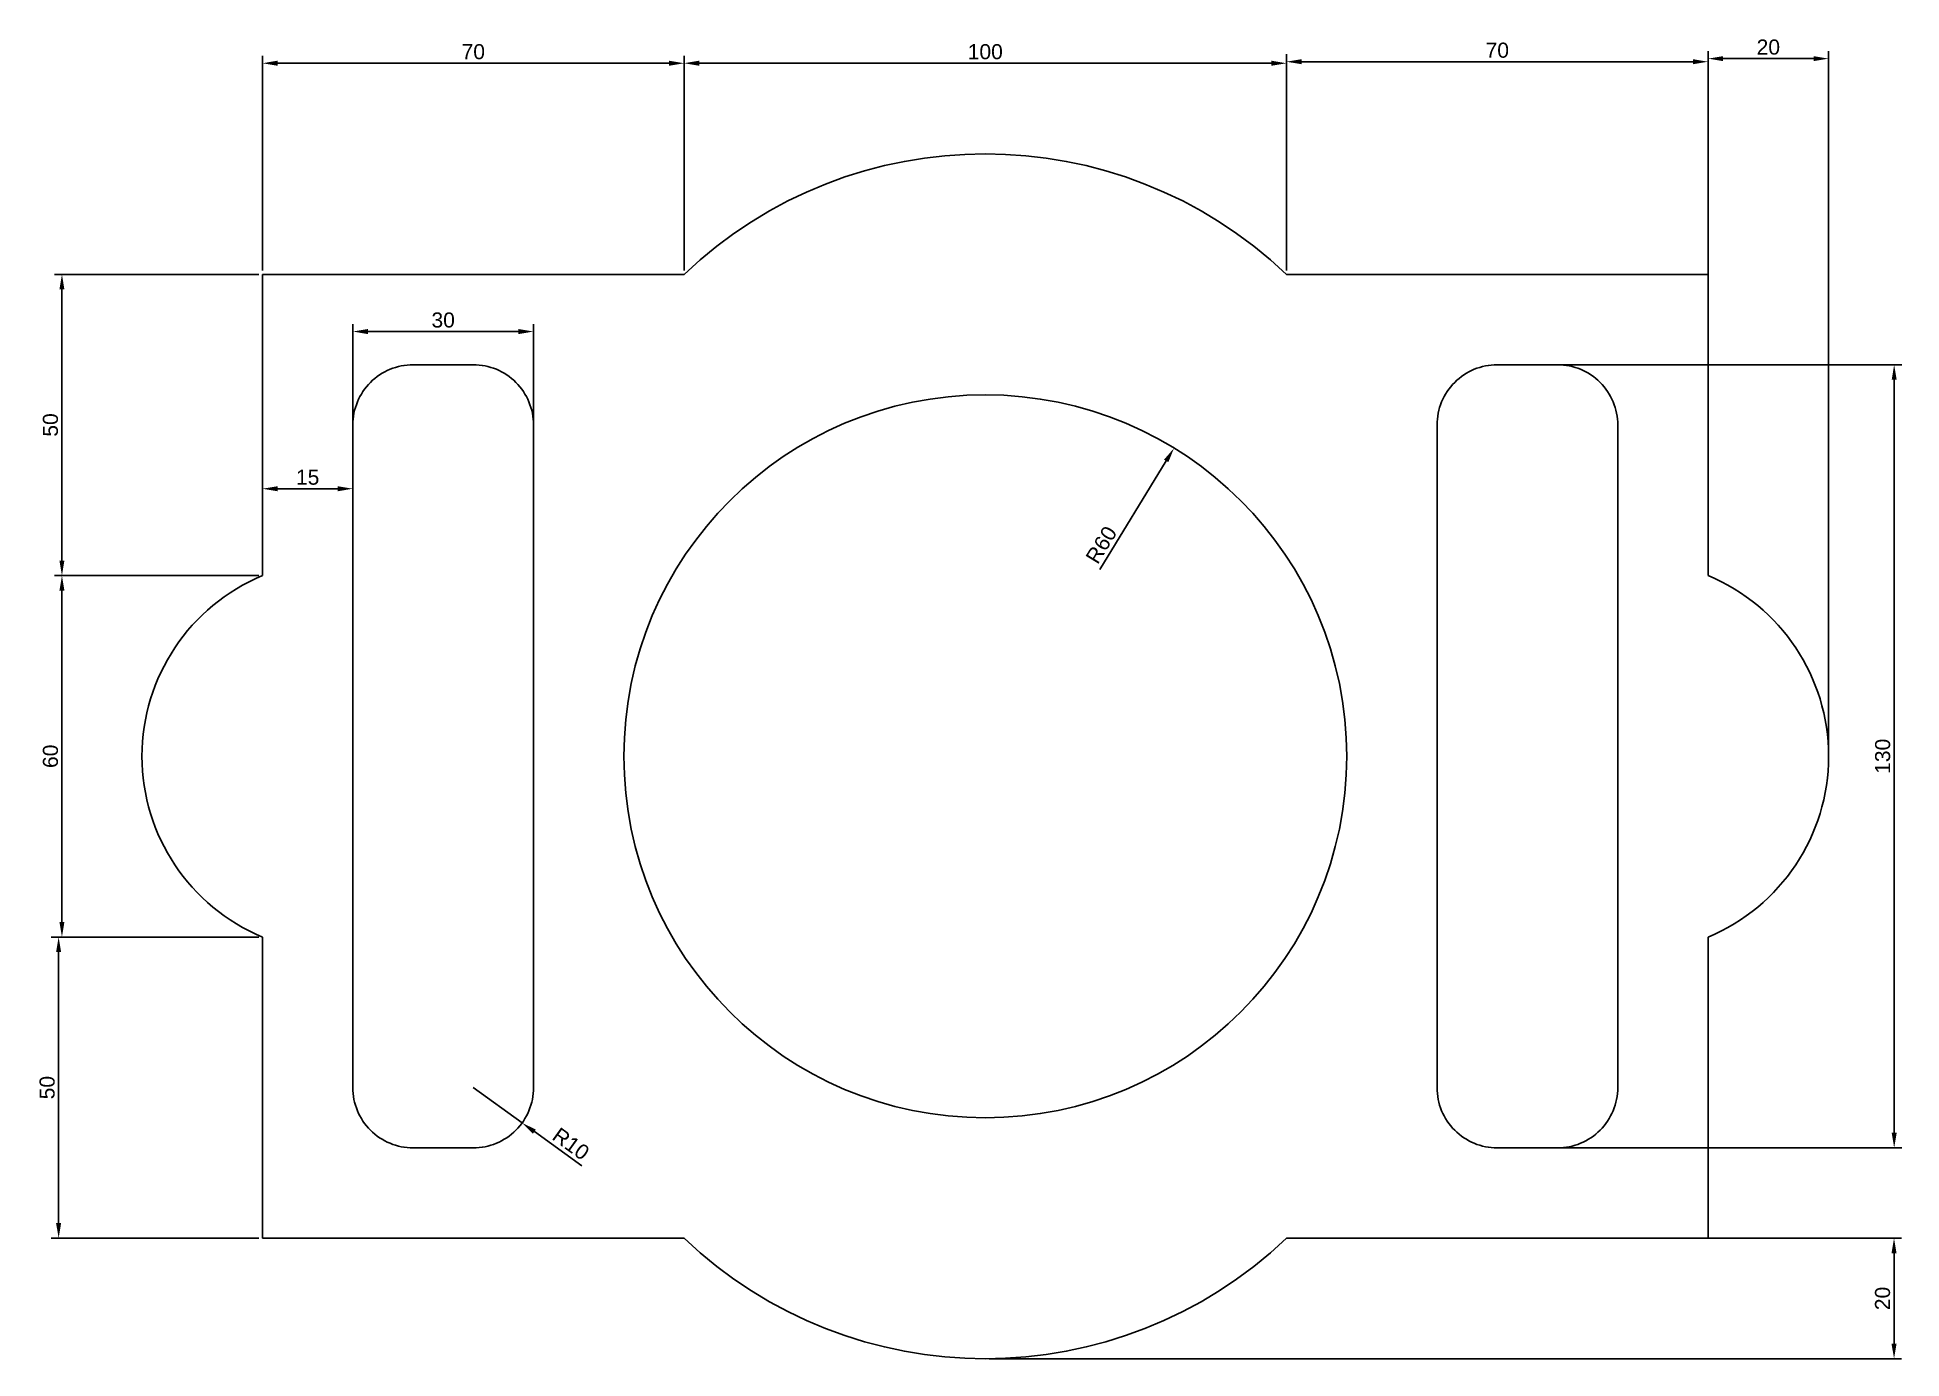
# Model space of a CAD drawing. Header units: millimetres. Extents: x 263 to 572, y 280 to 499.
import ezdxf

# ---------------------------------------------------------------- set-up
doc = ezdxf.new("R2010")
doc.units = ezdxf.units.MM
doc.styles.get("Standard").update_dxf_attribs({"font": 'arial.ttf'})
doc.dimstyles.new('ISO-25', dxfattribs={"dimtxt": 2.5, "dimasz": 2.5, "dimexe": 1.25, "dimexo": 0.625, "dimtad": 1, "dimtxsty": 'Standard', "dimcen": 2.5, "dimadec": 0, "dimazin": 0, "dimtfac": 1, "dimtmove": 0, "dimatfit": 3, "dimfxl": 1, "dimarcsym": 0})

# ---------------------------------------------------------------- blocks, each defined once
blk = doc.blocks.new('*D3')
at = {"color": 0, "lineweight": -2, "transparency": 16777216}
for p, q in [((510.63, 445), (572.14, 445)), ((570.89, 317.5), (570.89, 442.5)), ((510.63, 315), (572.14, 315))]:
    blk.add_line(p, q, dxfattribs=at)
at = {"color": 0, "transparency": 16777216}
for points in [[(570.48, 442.5), (571.31, 442.5), (570.89, 445)], [(570.48, 317.5), (571.31, 317.5), (570.89, 315)]]:
    blk.add_solid(points, dxfattribs=at)
at = {"layer": 'Defpoints', "color": 0, "transparency": 16777216}
for p in [(510, 445), (570.89, 445), (510, 315)]:
    blk.add_point(p, dxfattribs=at)
at = {"color": 0, "transparency": 16777216, "insert": (568.99, 380), "char_height": 2.5, "attachment_point": 5, "rotation": 90}
blk.add_mtext('130', dxfattribs=at)
blk = doc.blocks.new('*D4')
at = {"color": 0, "lineweight": -2, "transparency": 16777216}
for p, q in [((540, 415.69), (540, 497.06)), ((542.5, 495.81), (557.5, 495.81)), ((560, 380.62), (560, 497.06))]:
    blk.add_line(p, q, dxfattribs=at)
at = {"color": 0, "transparency": 16777216}
for points in [[(542.5, 496.23), (542.5, 495.4), (540, 495.81)], [(557.5, 496.23), (557.5, 495.4), (560, 495.81)]]:
    blk.add_solid(points, dxfattribs=at)
at = {"layer": 'Defpoints', "color": 0, "transparency": 16777216}
for p in [(560, 495.81), (540, 415.07), (560, 380)]:
    blk.add_point(p, dxfattribs=at)
at = {"color": 0, "transparency": 16777216, "insert": (550, 497.72), "char_height": 2.5, "attachment_point": 5}
blk.add_mtext('20', dxfattribs=at)
blk = doc.blocks.new('*D5')
at = {"color": 0, "lineweight": -2, "transparency": 16777216}
for p, q in [((470, 460.62), (470, 496.55)), ((472.5, 495.3), (537.5, 495.3)), ((540, 460.62), (540, 496.55))]:
    blk.add_line(p, q, dxfattribs=at)
at = {"color": 0, "transparency": 16777216}
for points in [[(472.5, 495.72), (472.5, 494.89), (470, 495.3)], [(537.5, 495.72), (537.5, 494.89), (540, 495.3)]]:
    blk.add_solid(points, dxfattribs=at)
at = {"layer": 'Defpoints', "color": 0, "transparency": 16777216}
for p in [(540, 495.3), (470, 460), (540, 460)]:
    blk.add_point(p, dxfattribs=at)
at = {"color": 0, "transparency": 16777216, "insert": (505, 497.2), "char_height": 2.5, "attachment_point": 5}
blk.add_mtext('70', dxfattribs=at)
blk = doc.blocks.new('*D6')
at = {"color": 0, "lineweight": -2, "transparency": 16777216}
for p, q in [((370, 460.62), (370, 496.3)), ((470, 460.62), (470, 496.3)), ((372.5, 495.05), (467.5, 495.05))]:
    blk.add_line(p, q, dxfattribs=at)
at = {"color": 0, "transparency": 16777216}
for points in [[(372.5, 495.47), (372.5, 494.63), (370, 495.05)], [(467.5, 495.47), (467.5, 494.63), (470, 495.05)]]:
    blk.add_solid(points, dxfattribs=at)
at = {"layer": 'Defpoints', "color": 0, "transparency": 16777216}
for p in [(470, 495.05), (370, 460), (470, 460)]:
    blk.add_point(p, dxfattribs=at)
at = {"color": 0, "transparency": 16777216, "insert": (420, 496.95), "char_height": 2.5, "attachment_point": 5}
blk.add_mtext('100', dxfattribs=at)
blk = doc.blocks.new('*D7')
at = {"color": 0, "lineweight": -2, "transparency": 16777216}
for p, q in [((300, 460.62), (300, 496.3)), ((370, 460.62), (370, 496.3)), ((302.5, 495.05), (367.5, 495.05))]:
    blk.add_line(p, q, dxfattribs=at)
at = {"color": 0, "transparency": 16777216}
for points in [[(302.5, 495.47), (302.5, 494.63), (300, 495.05)], [(367.5, 495.47), (367.5, 494.63), (370, 495.05)]]:
    blk.add_solid(points, dxfattribs=at)
at = {"layer": 'Defpoints', "color": 0, "transparency": 16777216}
for p in [(370, 495.05), (300, 460), (370, 460)]:
    blk.add_point(p, dxfattribs=at)
at = {"color": 0, "transparency": 16777216, "insert": (335, 496.95), "char_height": 2.5, "attachment_point": 5}
blk.add_mtext('70', dxfattribs=at)
blk = doc.blocks.new('*D8')
at = {"color": 0, "lineweight": -2, "transparency": 16777216}
for p, q in [((470.63, 300), (572.12, 300)), ((570.87, 282.5), (570.87, 297.5)), ((420.63, 280), (572.12, 280))]:
    blk.add_line(p, q, dxfattribs=at)
at = {"color": 0, "transparency": 16777216}
for points in [[(570.45, 297.5), (571.29, 297.5), (570.87, 300)], [(570.45, 282.5), (571.29, 282.5), (570.87, 280)]]:
    blk.add_solid(points, dxfattribs=at)
at = {"layer": 'Defpoints', "color": 0, "transparency": 16777216}
for p in [(470, 300), (570.87, 300), (420, 280)]:
    blk.add_point(p, dxfattribs=at)
at = {"color": 0, "transparency": 16777216, "insert": (568.97, 290), "char_height": 2.5, "attachment_point": 5, "rotation": 90}
blk.add_mtext('20', dxfattribs=at)
blk = doc.blocks.new('*D9')
at = {"color": 0, "lineweight": -2, "transparency": 16777216}
for p, q in [((300, 425.04), (300, 425.67)), ((302.5, 424.42), (312.5, 424.42)), ((315, 425.04), (315, 425.67))]:
    blk.add_line(p, q, dxfattribs=at)
at = {"color": 0, "transparency": 16777216}
for points in [[(302.5, 424.83), (302.5, 424), (300, 424.42)], [(312.5, 424.83), (312.5, 424), (315, 424.42)]]:
    blk.add_solid(points, dxfattribs=at)
at = {"layer": 'Defpoints', "color": 0, "transparency": 16777216}
for p in [(300, 424.42), (315, 424.42), (315, 424.42)]:
    blk.add_point(p, dxfattribs=at)
at = {"color": 0, "transparency": 16777216, "insert": (307.5, 426.32), "char_height": 2.5, "attachment_point": 5}
blk.add_mtext('15', dxfattribs=at)
blk = doc.blocks.new('*D10')
at = {"color": 0, "lineweight": -2, "transparency": 16777216}
for p, q in [((299.38, 460), (265.46, 460)), ((266.71, 412.5), (266.71, 457.5)), ((299.38, 410), (265.46, 410))]:
    blk.add_line(p, q, dxfattribs=at)
at = {"color": 0, "transparency": 16777216}
for points in [[(266.29, 457.5), (267.12, 457.5), (266.71, 460)], [(266.29, 412.5), (267.12, 412.5), (266.71, 410)]]:
    blk.add_solid(points, dxfattribs=at)
at = {"layer": 'Defpoints', "color": 0, "transparency": 16777216}
for p in [(266.71, 460), (300, 460), (300, 410)]:
    blk.add_point(p, dxfattribs=at)
at = {"color": 0, "transparency": 16777216, "insert": (264.81, 435), "char_height": 2.5, "attachment_point": 5, "rotation": 90}
blk.add_mtext('50', dxfattribs=at)
blk = doc.blocks.new('*D11')
at = {"color": 0, "lineweight": -2, "transparency": 16777216}
for p, q in [((299.38, 410), (265.46, 410)), ((266.71, 407.5), (266.71, 352.5)), ((299.38, 350), (265.46, 350))]:
    blk.add_line(p, q, dxfattribs=at)
at = {"color": 0, "transparency": 16777216}
for points in [[(266.29, 407.5), (267.12, 407.5), (266.71, 410)], [(266.29, 352.5), (267.12, 352.5), (266.71, 350)]]:
    blk.add_solid(points, dxfattribs=at)
at = {"layer": 'Defpoints', "color": 0, "transparency": 16777216}
for p in [(300, 410), (266.71, 350), (300, 350)]:
    blk.add_point(p, dxfattribs=at)
at = {"color": 0, "transparency": 16777216, "insert": (264.81, 380), "char_height": 2.5, "attachment_point": 5, "rotation": 90}
blk.add_mtext('60', dxfattribs=at)
blk = doc.blocks.new('*D12')
at = {"color": 0, "lineweight": -2, "transparency": 16777216}
for p, q in [((299.38, 350), (264.91, 350)), ((266.16, 347.5), (266.16, 302.5)), ((299.38, 300), (264.91, 300))]:
    blk.add_line(p, q, dxfattribs=at)
at = {"color": 0, "transparency": 16777216}
for points in [[(265.74, 347.5), (266.57, 347.5), (266.16, 350)], [(265.74, 302.5), (266.57, 302.5), (266.16, 300)]]:
    blk.add_solid(points, dxfattribs=at)
at = {"layer": 'Defpoints', "color": 0, "transparency": 16777216}
for p in [(300, 350), (266.16, 300), (300, 300)]:
    blk.add_point(p, dxfattribs=at)
at = {"color": 0, "transparency": 16777216, "insert": (264.26, 325), "char_height": 2.5, "attachment_point": 5, "rotation": 90}
blk.add_mtext('50', dxfattribs=at)
blk = doc.blocks.new('*D13')
at = {"color": 0, "lineweight": -2, "transparency": 16777216}
for p, q in [((335, 325), (343.11, 319.15)), ((353.02, 312.01), (345.14, 317.69))]:
    blk.add_line(p, q, dxfattribs=at)
at = {"color": 0, "transparency": 16777216}
blk.add_solid([(345.38, 318.03), (344.9, 317.35), (343.11, 319.15)], dxfattribs=at)
at = {"layer": 'Defpoints', "color": 0, "transparency": 16777216}
for p in [(335, 325), (343.11, 319.15)]:
    blk.add_point(p, dxfattribs=at)
at = {"color": 0, "transparency": 16777216, "insert": (351.21, 315.66), "char_height": 2.5, "attachment_point": 5, "rotation": 324.2113}
blk.add_mtext('R10', dxfattribs=at)
blk = doc.blocks.new('*D14')
at = {"color": 0, "lineweight": -2, "transparency": 16777216}
blk.add_line((439.01, 411.03), (450.03, 429.03), dxfattribs=at)
at = {"color": 0, "transparency": 16777216}
blk.add_solid([(449.68, 429.25), (450.39, 428.82), (451.34, 431.16)], dxfattribs=at)
at = {"layer": 'Defpoints', "color": 0, "transparency": 16777216}
for p in [(451.34, 431.16), (420, 380)]:
    blk.add_point(p, dxfattribs=at)
at = {"color": 0, "transparency": 16777216, "insert": (439.27, 415.1), "char_height": 2.5, "attachment_point": 5, "rotation": 58.5113}
blk.add_mtext('R60', dxfattribs=at)
blk = doc.blocks.new('*D15')
at = {"color": 0, "lineweight": -2, "transparency": 16777216}
for p, q in [((315, 435.62), (315, 451.76)), ((317.5, 450.51), (342.5, 450.51)), ((345, 435.62), (345, 451.76))]:
    blk.add_line(p, q, dxfattribs=at)
at = {"color": 0, "transparency": 16777216}
for points in [[(317.5, 450.93), (317.5, 450.09), (315, 450.51)], [(342.5, 450.93), (342.5, 450.09), (345, 450.51)]]:
    blk.add_solid(points, dxfattribs=at)
at = {"layer": 'Defpoints', "color": 0, "transparency": 16777216}
for p in [(345, 450.51), (315, 435), (345, 435)]:
    blk.add_point(p, dxfattribs=at)
at = {"color": 0, "transparency": 16777216, "insert": (330, 452.41), "char_height": 2.5, "attachment_point": 5}
blk.add_mtext('30', dxfattribs=at)

msp = doc.modelspace()

# ---------------------------------------------------------------- linework, layer by layer
for p, q in [((300, 410), (300, 460)), ((300, 460), (370, 460)), ((470, 460), (540, 460)), ((540, 410), (540, 460)), ((300, 300), (300, 350)), ((540, 300), (540, 350)), ((300, 300), (370, 300)), ((470, 300), (540, 300))]:
    msp.add_line(p, q)
for points in [[(325, 315), (335, 315, 0.4142136), (345, 325), (345, 435, 0.4142136), (335, 445), (325, 445, 0.4142136), (315, 435), (315, 325, 0.4142136)], [(505, 315), (515, 315, 0.4142136), (525, 325), (525, 435, 0.4142136), (515, 445), (505, 445, 0.4142136), (495, 435), (495, 325, 0.4142136)]]:
    msp.add_lwpolyline(points, format="xyb", close=True)
msp.add_circle((420, 380), 60)
for centre, radius, start, end in [((420, 407.5), 72.5, 46.39718, 133.60282), ((312.5, 380), 32.5, 112.61986, 247.38014), ((527.5, 380), 32.5, 292.61986, 67.38014), ((420, 352.5), 72.5, 226.39718, 313.60282)]:
    msp.add_arc(centre, radius, start, end)

# ---------------------------------------------------------------- dimensions: what is measured, and where the dimension line sits
for base, p1, p2, picture, middle in [((370, 495.048), (300, 460), (370, 460), '*D7', (335, 496.95)), ((470, 495.048), (370, 460), (470, 460), '*D6', (420, 496.95)), ((540, 495.302), (470, 460), (540, 460), '*D5', (505, 497.204)), ((560, 495.814), (540, 415.07), (560, 380), '*D4', (550, 497.716)), ((345, 450.508), (315, 435), (345, 435), '*D15', (330, 452.411)), ((315, 424.418), (300, 424.418), (315, 424.418), '*D9', (307.5, 426.319))]:
    dim = msp.add_linear_dim(base=base, p1=p1, p2=p2, dimstyle='ISO-25')
    dim.commit()
    dim.dimension.update_dxf_attribs({"geometry": picture, "text_midpoint": middle})
for base, p1, p2, picture, middle in [((266.708, 460), (300, 410), (300, 460), '*D10', (264.807, 435)), ((570.893, 445), (510, 315), (510, 445), '*D3', (568.991, 380)), ((266.708, 350), (300, 410), (300, 350), '*D11', (264.807, 380)), ((266.158, 300), (300, 350), (300, 300), '*D12', (264.257, 325)), ((570.869, 300), (420, 280), (470, 300), '*D8', (568.968, 290))]:
    dim = msp.add_linear_dim(base=base, p1=p1, p2=p2, angle=90, dimstyle='ISO-25')
    dim.commit()
    dim.dimension.update_dxf_attribs({"geometry": picture, "text_midpoint": middle})
dim = msp.add_radius_dim(center=(420, 380), mpoint=(451.34, 431.165), dimstyle='ISO-25')
dim.commit()
dim.dimension.update_dxf_attribs({"geometry": '*D14', "text_midpoint": (440.894, 414.11), "dimtype": 164})
dim = msp.add_radius_dim(center=(335, 325), mpoint=(343.112, 319.152), dimstyle='ISO-25')
dim.commit()
dim.dimension.update_dxf_attribs({"geometry": '*D13', "text_midpoint": (351.206, 315.661)})

doc.saveas('drawing.dxf')
